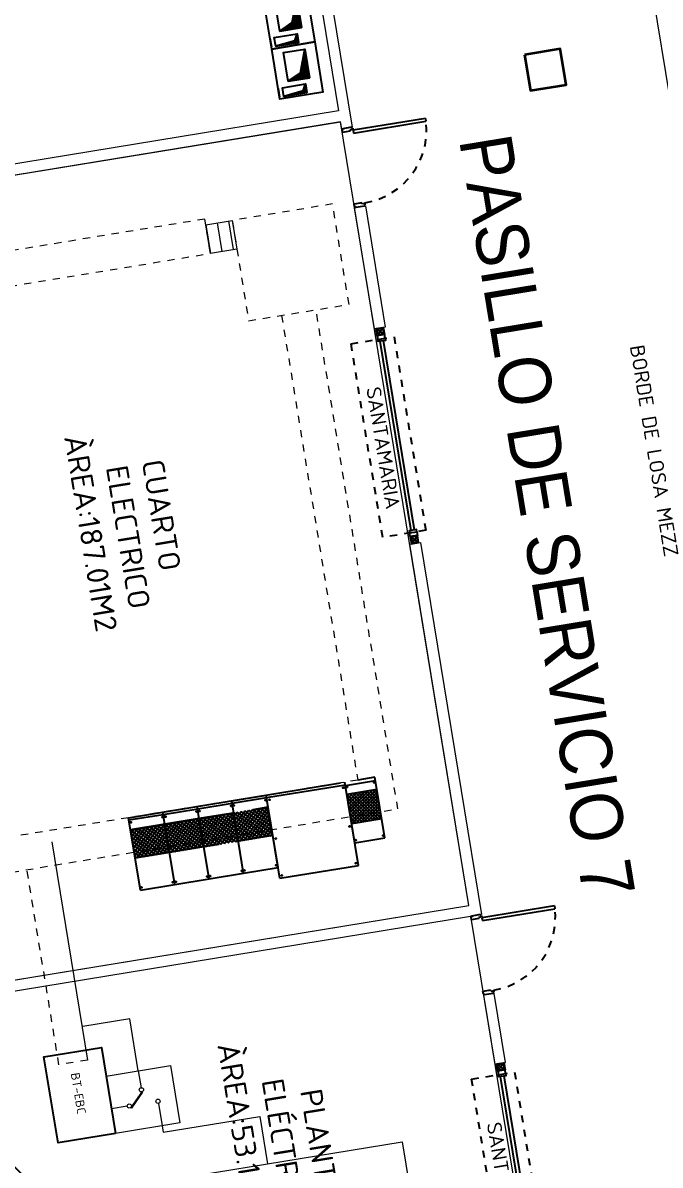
# Model space of a CAD drawing. Header units: metres. Extents: x 2 to 659295185, y -28 to 1124222152.
# Drawn here: x 655608.99 to 655617.76, y 1126502.04 to 1126517.76 of the extents above; entities that cross this region are included whole.
import ezdxf
from ezdxf.enums import TextEntityAlignment as Align

# ---------------------------------------------------------------- set-up
doc = ezdxf.new("R2010")
doc.units = ezdxf.units.M
doc.header["$MEASUREMENT"] = 0
for name, pattern in [('CCSM_C1_CUERPO CK$0$CONTINUA', [0]), ('CCSM_C1_CUERPO CK$0$DASHED', [0.75, 0.5, -0.25]), ('CCSM_C1_CUERPO CK$0$DASHED2', [0.375, 0.25, -0.125]), ('CCSM_C1_CUERPO CK$0$HIDDEN', [0.375, 0.25, -0.125]), ('CCSM_C1_CUERPO CK$0$HIDDEN2', [0.1875, 0.125, -0.0625]), ('DASHDOT', [1, 0.5, -0.25, 0, -0.25])]:
    doc.linetypes.add(name, pattern=pattern)
doc.layers.get('0').update_dxf_attribs({"linetype": 'CONTINUOUS'})
for name, color, linetype in [('CCSM_C1_CUERPO BJ$0$A-LOCAL ID', 7, 'CONTINUOUS'), ('CCSM_C1_CUERPO BJ$0$ID_Nº LOCAL', 7, 'CONTINUOUS'), ('CCSM_C1_CUERPO CK$0$A-EQUIPOS', 9, 'CONTINUOUS'), ('CCSM_C1_CUERPO CK$0$A-PARED', 2, 'CCSM_C1_CUERPO CK$0$CONTINUA'), ('CCSM_C1_CUERPO CK$0$A-PUERTA', 5, 'CCSM_C1_CUERPO CK$0$CONTINUA'), ('CCSM_C1_CUERPO CK$0$A-SANTA MARIAS', 161, 'CCSM_C1_CUERPO CK$0$CONTINUA'), ('CCSM_C1_CUERPO CK$0$A-TEXTOS AREAS', 9, 'CONTINUOUS'), ('CCSM_C1_CUERPO CK$0$A_RAMPAS ANDENES', 8, 'CONTINUOUS'), ('Numero de manzana', 6, 'CONTINUOUS')]:
    doc.layers.add(name, color=color, linetype=linetype)
doc.layers.add('CCSM_C1_CUERPO CK$0$A-AREAS COMERCIALES', color=151, linetype='CONTINUOUS', plot=False)
for name, color, linetype, lineweight in [('CCSM_XREF ESTRUCTURA15$0$E-CA-COLUMNA', 2, 'CONTINUOUS', 35), ('CCSM_XREF ESTRUCTURA15$0$E-CC-COLUMNA', 2, 'CONTINUOUS', 35), ('LOCALES ASIGNADOS', 41, 'DASHDOT', 0)]:
    doc.layers.add(name, color=color, linetype=linetype, lineweight=lineweight)
doc.styles.add('CCSM_C1_CUERPO BJ$0$ROMANS', font='romans__.ttf')
doc.styles.add('CCSM_C1_CUERPO BJ$0$sigo', font='arial.ttf', dxfattribs={"width": 0.9})
doc.styles.add('CCSM_C1_CUERPO CK$0$ROMANS', font='romans__.ttf')
doc.styles.add('CCSM_C1_CUERPO CK$0$Standard', font='txt_____.ttf')
pattern_1 = [(45.002322, (655876.587506, 1126487.070333), (0.02245155, -0.0224497305), []), (315.002322, (655876.587506, 1126487.070333), (-0.0224497305, -0.02245155), [])]
pattern_2 = [(324.31077, (655585.42148, 1126505.019428), (-0.02187707, -0.030457246), []), (234.31077, (655585.42148, 1126505.019428), (-0.030457246, 0.02187707), [])]
pattern_3 = [(324.31077, (655585.895155, 1126505.097087), (-0.02187707, -0.030457246), []), (234.31077, (655585.895155, 1126505.097087), (-0.030457246, 0.02187707), [])]
pattern_4 = [(324.31077, (655586.36883, 1126505.174746), (-0.02187707, -0.030457246), []), (234.31077, (655586.36883, 1126505.174746), (-0.030457246, 0.02187707), [])]
pattern_5 = [(324.31077, (655586.842507, 1126505.252404), (-0.02187707, -0.030457246), []), (234.31077, (655586.842507, 1126505.252404), (-0.030457246, 0.02187707), [])]
pattern_6 = [(45, (0, 0), (-0.01414213562373, 0.01414213562373), []), (45, (0.0004, -2e-19), (-0.01414213562373, 0.01414213562373), [])]

# ---------------------------------------------------------------- blocks, each defined once
blk = doc.blocks.new('CCSM_C1_CUERPO CK$0$SANTA1')
at = {"layer": 'CCSM_C1_CUERPO CK$0$A-PARED'}
for p in [(-83.65, 261.225), (-83.75, 261.225), (-83.65, 261.225)]:
    blk.add_line(p, (-83.75, 261.225), dxfattribs=at)
at = {"layer": 'CCSM_C1_CUERPO CK$0$A-SANTA MARIAS', "color": 8}
for p, q in [((-83.74, 261.135), (-83.66, 261.215)), ((-83.74, 261.215), (-83.66, 261.135)), ((-80.76, 261.135), (-80.84, 261.215)), ((-80.76, 261.215), (-80.84, 261.135))]:
    blk.add_line(p, q, dxfattribs=at)
at = {"layer": 'CCSM_C1_CUERPO CK$0$A-SANTA MARIAS', "linetype": 'CCSM_C1_CUERPO CK$0$HIDDEN', "ltscale": 0.1}
blk.add_lwpolyline([(-80.9, 261.35), (-80.9, 260.75), (-83.6, 260.75), (-83.6, 261.35)], close=True, dxfattribs=at)
at = {"layer": 'CCSM_C1_CUERPO CK$0$A-SANTA MARIAS'}
for points in [[(-83.75, 261.125), (-83.75, 261.225), (-83.65, 261.225), (-83.65, 261.125)], [(-83.74, 261.135), (-83.74, 261.215), (-83.66, 261.215), (-83.66, 261.135)], [(-83.6, 261.225), (-83.65, 261.225), (-83.65, 261.125), (-83.6, 261.125)], [(-83.6, 261.225), (-83.57, 261.225), (-83.57, 261.125), (-83.6, 261.125)], [(-80.9, 261.225), (-80.93, 261.225), (-80.93, 261.125), (-80.9, 261.125)], [(-80.9, 261.225), (-80.85, 261.225), (-80.85, 261.125), (-80.9, 261.125)], [(-80.75, 261.125), (-80.75, 261.225), (-80.85, 261.225), (-80.85, 261.125)], [(-80.76, 261.135), (-80.76, 261.215), (-80.84, 261.215), (-80.84, 261.135)]]:
    blk.add_lwpolyline(points, close=True, dxfattribs=at)
for points in [[(-80.93, 261.2), (-83.57, 261.2)], [(-80.93, 261.15), (-83.57, 261.15)]]:
    blk.add_lwpolyline(points, dxfattribs=at)
at = {"layer": 'CCSM_C1_CUERPO CK$0$A-TEXTOS AREAS', "insert": (-82.964, 261.056), "char_height": 0.2, "width": 3.78526, "attachment_point": 1, "rotation": 359.9993, "style": 'CCSM_C1_CUERPO CK$0$Standard'}
blk.add_mtext('{\\Fromans|c0;SANTAMARIA}', dxfattribs=at)
blk = doc.blocks.new('CCSM_C1_CUERPO CK$0$P-IZQ 110-15')
for p, q in [((0.045, 1.01), (0.085, 1.01)), ((0.045, 1.01), (0.045, 0)), ((0.085, 0), (0.085, 1.01)), ((0, -0.015), (0.015, -0.015)), ((0, -0.015), (0, -0.135)), ((0, -0.135), (0.015, -0.135)), ((0.015, 0), (0.035, 0)), ((0.015, -0.015), (0.015, 0)), ((0.015, -0.135), (0.015, -0.15)), ((0.015, -0.15), (0.05, -0.15)), ((0.035, 0), (0.035, -0.045)), ((0.035, -0.045), (0.05, -0.045)), ((0.045, 0), (0.085, 0)), ((0.05, -0.045), (0.05, -0.15)), ((1.065, -0.045), (1.05, -0.045)), ((1.05, -0.045), (1.05, -0.15)), ((1.085, -0.15), (1.05, -0.15)), ((1.065, 0), (1.065, -0.045)), ((1.085, 0), (1.065, 0)), ((1.085, -0.015), (1.085, 0)), ((1.1, -0.015), (1.085, -0.015)), ((1.1, -0.135), (1.085, -0.135)), ((1.085, -0.135), (1.085, -0.15)), ((1.1, -0.015), (1.1, -0.135))]:
    blk.add_line(p, q)
at = {"color": 8, "linetype": 'CCSM_C1_CUERPO CK$0$DASHED2', "ltscale": 0.05}
blk.add_arc((0.045, 0), 1.011, 360, 87.732, dxfattribs=at)
blk = doc.blocks.new('CCSM_C1_CUERPO CK$0$BT25004000')
blk.add_lwpolyline([(-0.4, 1.2), (0.4, 1.2), (0.4, 0), (-0.4, 0)], close=True)
blk = doc.blocks.new('CCSM_C1_CUERPO CK$0$CCM 2')
at = {"layer": 'CCSM_C1_CUERPO CK$0$A-EQUIPOS'}
h = blk.add_hatch(dxfattribs=at)
h.set_pattern_fill('JIS_LC_20', color=256, scale=0.001, angle=80.6915, style=0)
h.set_pattern_definition(pattern_6)
h.paths.add_polyline_path([(-1005739.128, 829203.758), (-1005739.528, 829203.758), (-1005739.216, 829203.645), (-1005739.128, 829203.458)])
h = blk.add_hatch(dxfattribs=at)
h.set_pattern_fill('JIS_LC_20', color=256, scale=0.001, angle=80.6915, style=0)
h.set_pattern_definition(pattern_6)
h.paths.add_polyline_path([(-1005738.933, 829203.688), (-1005739.053, 829203.688), (-1005738.965, 829203.64), (-1005738.933, 829203.368)])
blk.add_line((-1005739.053, 829203.308), (-1005738.933, 829203.308), dxfattribs=at)
for points in [[(-1005739.603, 829203.908), (-1005738.903, 829203.908), (-1005738.903, 829203.308), (-1005739.603, 829203.308)], [(-1005739.128, 829203.458), (-1005739.528, 829203.458), (-1005739.528, 829203.758), (-1005739.128, 829203.758)], [(-1005739.128, 829203.758), (-1005739.528, 829203.758), (-1005739.216, 829203.645), (-1005739.128, 829203.458)], [(-1005739.053, 829203.688), (-1005738.933, 829203.688), (-1005738.933, 829203.368), (-1005739.053, 829203.368)], [(-1005738.933, 829203.688), (-1005739.053, 829203.688), (-1005738.965, 829203.64), (-1005738.933, 829203.368)]]:
    blk.add_lwpolyline(points, close=True, dxfattribs=at)
for points in [[(-1005739.128, 829203.458), (-1005739.216, 829203.645), (-1005739.528, 829203.758)], [(-1005738.933, 829203.368), (-1005738.965, 829203.64), (-1005739.053, 829203.688)]]:
    blk.add_lwpolyline(points, dxfattribs=at)
blk = doc.blocks.new('CCSM_XREF ESTRUCTURA15$0$CCSM_COLUMNA REC')
at = {"layer": 'CCSM_XREF ESTRUCTURA15$0$E-CA-COLUMNA'}
blk.add_lwpolyline([(-0.25, -0.25), (0.25, -0.25), (0.25, 0.25), (-0.25, 0.25)], close=True, dxfattribs=at)
blk = doc.blocks.new('CCSM_C1_CUERPO BJ$0$IDENT LOCAL')
at = {"style": 'CCSM_C1_CUERPO BJ$0$ROMANS'}
for tag, height, p in [('AREA-EXACTA', 0.5, (0.587, 0.096)), ('NºLOCAL', 0.7, (1.17, 0.119)), ('RUBRO', 0.35, (0, 0)), ('USO', 0.35, (-0.587, -0.096))]:
    blk.add_attdef(tag, text='', height=height, rotation=279.3085, dxfattribs=at).set_placement(p, align=Align.BOTTOM_CENTER)

msp = doc.modelspace()

# ---------------------------------------------------------------- hatches: boundary and pattern name
h = msp.add_hatch()
h.set_pattern_fill('ANSI37', color=256, scale=0.01, angle=270, style=0)
h.set_pattern_definition(pattern_1)
h.paths.add_polyline_path([(655613.5176, 1126506.735), (655613.4504, 1126507.1445), (655613.8629, 1126507.2122), (655613.9301, 1126506.8026)])
h = msp.add_hatch()
h.set_pattern_fill('ANSI37', color=256, scale=0.01, angle=270, style=0)
h.set_pattern_definition(pattern_1)
h.paths.add_polyline_path([(655613.5176, 1126506.735), (655613.4504, 1126507.1445), (655613.8629, 1126507.2122), (655613.9301, 1126506.8026)])
h = msp.add_hatch()
h.set_pattern_fill('ANSI37', color=256, scale=0.3, angle=270, style=0)
h.set_pattern_definition(pattern_5)
h.paths.add_polyline_path([(655611.956, 1126506.4943), (655611.8912, 1126506.889), (655612.3649, 1126506.9667), (655612.4296, 1126506.5719)])
h = msp.add_hatch()
h.set_pattern_fill('ANSI37', color=256, scale=0.3, angle=270, style=0)
h.set_pattern_definition(pattern_5)
h.paths.add_polyline_path([(655611.956, 1126506.4943), (655611.8912, 1126506.889), (655612.3649, 1126506.9667), (655612.4296, 1126506.5719)])
h = msp.add_hatch()
h.set_pattern_fill('ANSI37', color=256, scale=0.3, angle=270, style=0)
h.set_pattern_definition(pattern_3)
h.paths.add_polyline_path([(655611.0086, 1126506.339), (655610.9439, 1126506.7337), (655611.4176, 1126506.8113), (655611.4823, 1126506.4166)])
h = msp.add_hatch()
h.set_pattern_fill('ANSI37', color=256, scale=0.3, angle=270, style=0)
h.set_pattern_definition(pattern_3)
h.paths.add_polyline_path([(655611.0086, 1126506.339), (655610.9439, 1126506.7337), (655611.4176, 1126506.8113), (655611.4823, 1126506.4166)])
h = msp.add_hatch()
h.set_pattern_fill('ANSI37', color=256, scale=0.3, angle=270, style=0)
h.set_pattern_definition(pattern_4)
h.paths.add_polyline_path([(655611.4823, 1126506.4166), (655611.4176, 1126506.8113), (655611.8912, 1126506.889), (655611.956, 1126506.4943)])
h = msp.add_hatch()
h.set_pattern_fill('ANSI37', color=256, scale=0.3, angle=270, style=0)
h.set_pattern_definition(pattern_4)
h.paths.add_polyline_path([(655611.4823, 1126506.4166), (655611.4176, 1126506.8113), (655611.8912, 1126506.889), (655611.956, 1126506.4943)])
h = msp.add_hatch()
h.set_pattern_fill('ANSI37', color=256, scale=0.3, angle=270, style=0)
h.set_pattern_definition(pattern_2)
h.paths.add_polyline_path([(655610.5349, 1126506.2613), (655610.4702, 1126506.656), (655610.9439, 1126506.7337), (655611.0086, 1126506.339)])
h = msp.add_hatch()
h.set_pattern_fill('ANSI37', color=256, scale=0.3, angle=270, style=0)
h.set_pattern_definition(pattern_2)
h.paths.add_polyline_path([(655610.5349, 1126506.2613), (655610.4702, 1126506.656), (655610.9439, 1126506.7337), (655611.0086, 1126506.339)])
at = {"layer": 'CCSM_C1_CUERPO CK$0$A-EQUIPOS', "lineweight": 5}
h = msp.add_hatch(dxfattribs=at)
h.set_pattern_fill('LINE', color=256, scale=0.05, angle=0.00014, style=0)
h.set_pattern_definition([(279.3098, (655605.06142, 1126504.28502), (0.156659, 0.0256813), [])])
h.paths.add_polyline_path([(655611.871, 1126515.0407), (655611.9357, 1126514.6459), (655611.5711, 1126514.5861), (655611.5064, 1126514.9809)])
at = {"layer": 'LOCALES ASIGNADOS'}
h = msp.add_hatch(color=256, dxfattribs=at)
edge = h.paths.add_edge_path()
edge.add_arc((219491.1056, 1054914.3756), 441878.9229, 9.308049718, 9.309563548, ccw=False)
edge.add_line((655551.8097, 1126384.9626), (655564.5398, 1126387.0492))
edge.add_line((655564.5398, 1126387.0492), (655562.5867, 1126398.9652))
edge.add_line((655562.5867, 1126398.9652), (655552.3922, 1126397.2942))
edge.add_line((655552.3922, 1126397.2942), (655552.4569, 1126396.8995))
edge.add_line((655552.4569, 1126396.8995), (655549.9212, 1126396.4839))

# ---------------------------------------------------------------- linework, layer by layer
for p, q in [((655612.3439, 1126507.0949), (655613.4294, 1126507.2729)), ((655612.3439, 1126507.0949), (655613.4294, 1126507.2729)), ((655612.8889, 1126507.2197), (655613.3626, 1126507.2974)), ((655612.8889, 1126507.2197), (655613.3626, 1126507.2974)), ((655613.6114, 1126506.1627), (655613.4237, 1126507.3075)), ((655613.6114, 1126506.1627), (655613.4237, 1126507.3075)), ((655613.5605, 1126506.4735), (655613.4237, 1126507.3074)), ((655613.5605, 1126506.4735), (655613.4237, 1126507.3074)), ((655613.8362, 1126507.375), (655613.6002, 1126507.3363)), ((655613.8362, 1126507.375), (655613.6002, 1126507.3363)), ((655613.973, 1126506.5411), (655613.8362, 1126507.375)), ((655613.973, 1126506.5411), (655613.8362, 1126507.375)), ((655611.8645, 1126507.0518), (655612.3382, 1126507.1295)), ((655611.8645, 1126507.0518), (655612.3382, 1126507.1295)), ((655611.9415, 1126507.0644), (655612.4152, 1126507.1421)), ((655611.9415, 1126507.0644), (655612.4152, 1126507.1421)), ((655612.5259, 1126505.9848), (655612.3382, 1126507.1295)), ((655612.5016, 1126506.1328), (655612.3382, 1126507.1295)), ((655612.5259, 1126505.9848), (655612.3382, 1126507.1295)), ((655612.5016, 1126506.1328), (655612.3382, 1126507.1295)), ((655612.4152, 1126507.1421), (655612.8889, 1126507.2197)), ((655612.4152, 1126507.1421), (655612.8889, 1126507.2197)), ((655610.856, 1126506.8864), (655611.9415, 1126507.0644)), ((655610.856, 1126506.8864), (655611.9415, 1126507.0644)), ((655611.5543, 1126505.9775), (655611.3909, 1126506.9742)), ((655611.5543, 1126505.9775), (655611.3909, 1126506.9742)), ((655611.5543, 1126505.9775), (655611.3909, 1126506.9742)), ((655611.5543, 1126505.9775), (655611.3909, 1126506.9742)), ((655612.028, 1126506.0551), (655611.8645, 1126507.0518)), ((655612.028, 1126506.0551), (655611.8645, 1126507.0518)), ((655612.028, 1126506.0551), (655611.8645, 1126507.0518)), ((655612.028, 1126506.0551), (655611.8645, 1126507.0518)), ((655610.4435, 1126506.8188), (655610.856, 1126506.8864)), ((655610.4435, 1126506.8188), (655610.856, 1126506.8864)), ((655610.6069, 1126505.8222), (655610.4435, 1126506.8189)), ((655610.6069, 1126505.8222), (655610.4435, 1126506.8189)), ((655611.0806, 1126505.8998), (655610.9172, 1126506.8965)), ((655611.0806, 1126505.8998), (655610.9172, 1126506.8965)), ((655611.0806, 1126505.8998), (655610.9172, 1126506.8965)), ((655611.0806, 1126505.8998), (655610.9172, 1126506.8965)), ((655613.5605, 1126506.4735), (655613.973, 1126506.5411)), ((655613.5605, 1126506.4735), (655613.973, 1126506.5411)), ((655612.028, 1126506.0551), (655612.5016, 1126506.1328)), ((655612.028, 1126506.0551), (655612.5016, 1126506.1328)), ((655612.5259, 1126505.9848), (655613.6114, 1126506.1627)), ((655612.5259, 1126505.9848), (655613.6114, 1126506.1627)), ((655611.0806, 1126505.8998), (655611.5543, 1126505.9775)), ((655611.0806, 1126505.8998), (655611.5543, 1126505.9775)), ((655611.5543, 1126505.9775), (655612.028, 1126506.0551)), ((655611.5543, 1126505.9775), (655612.028, 1126506.0551)), ((655610.6069, 1126505.8222), (655611.0806, 1126505.8998)), ((655610.6069, 1126505.8222), (655611.0806, 1126505.8998))]:
    msp.add_line(p, q)
at = {"linetype": 'CCSM_C1_CUERPO CK$0$DASHED'}
for p, q in [((655613.431, 1126507.263), (655613.8435, 1126507.3306)), ((655613.431, 1126507.263), (655613.8435, 1126507.3306)), ((655611.8697, 1126507.0202), (655612.3434, 1126507.0979)), ((655611.8697, 1126507.0202), (655612.3434, 1126507.0979)), ((655613.4504, 1126507.1445), (655613.8629, 1126507.2122)), ((655613.4504, 1126507.1445), (655613.8629, 1126507.2122)), ((655610.9224, 1126506.8649), (655611.396, 1126506.9426)), ((655610.9224, 1126506.8649), (655611.396, 1126506.9426)), ((655611.396, 1126506.9426), (655611.8697, 1126507.0202)), ((655611.396, 1126506.9426), (655611.8697, 1126507.0202)), ((655611.4176, 1126506.8113), (655612.3649, 1126506.9667)), ((655611.4176, 1126506.8113), (655612.3649, 1126506.9667)), ((655610.4487, 1126506.7873), (655610.9224, 1126506.8649)), ((655610.4487, 1126506.7873), (655610.9224, 1126506.8649)), ((655610.9442, 1126506.7338), (655611.4179, 1126506.8114)), ((655610.9442, 1126506.7338), (655611.4179, 1126506.8114)), ((655613.9301, 1126506.8026), (655613.5176, 1126506.735)), ((655613.9301, 1126506.8026), (655613.5176, 1126506.735)), ((655610.4705, 1126506.6561), (655610.9442, 1126506.7338)), ((655610.4705, 1126506.6561), (655610.9442, 1126506.7338)), ((655612.4296, 1126506.5719), (655611.4823, 1126506.4166)), ((655612.4296, 1126506.5719), (655611.4823, 1126506.4166)), ((655611.0086, 1126506.339), (655610.5349, 1126506.2613)), ((655611.0086, 1126506.339), (655610.5349, 1126506.2613)), ((655611.4823, 1126506.4166), (655611.0086, 1126506.339)), ((655611.4823, 1126506.4166), (655611.0086, 1126506.339))]:
    msp.add_line(p, q, dxfattribs=at)
for centre in [(655613.4007, 1126507.2317), (655613.4007, 1126507.2317), (655613.4545, 1126507.2435), (655613.4545, 1126507.2435), (655613.8275, 1126507.3047), (655613.8275, 1126507.3047), (655611.8558, 1126506.9815), (655611.8558, 1126506.9815), (655611.8953, 1126506.988), (655611.8953, 1126506.988), (655612.3295, 1126507.0591), (655612.3295, 1126507.0591), (655612.3842, 1126507.0651), (655612.3842, 1126507.0651), (655610.4743, 1126506.755), (655610.4743, 1126506.755), (655610.9106, 1126506.8266), (655610.9106, 1126506.8266), (655610.9501, 1126506.833), (655610.9501, 1126506.833), (655611.3821, 1126506.9038), (655611.3821, 1126506.9038), (655611.4216, 1126506.9103), (655611.4216, 1126506.9103), (655613.488, 1126506.6988), (655613.488, 1126506.6988), (655612.4716, 1126506.5322), (655612.4716, 1126506.5322), (655613.5745, 1126506.5113), (655613.5745, 1126506.5113), (655613.9476, 1126506.5724), (655613.9476, 1126506.5724), (655612.4762, 1126506.1641), (655612.4762, 1126506.1641), (655613.5713, 1126506.1911), (655613.5713, 1126506.1911), (655611.5289, 1126506.0088), (655611.5289, 1126506.0088), (655611.5684, 1126506.0152), (655611.5684, 1126506.0152), (655612.0026, 1126506.0864), (655612.0026, 1126506.0864), (655612.042, 1126506.0929), (655612.042, 1126506.0929), (655612.5549, 1126506.0245), (655612.5549, 1126506.0245), (655610.621, 1126505.8599), (655610.621, 1126505.8599), (655611.0552, 1126505.9311), (655611.0552, 1126505.9311), (655611.0947, 1126505.9376), (655611.0947, 1126505.9376)]:
    msp.add_circle(centre, 0.007)
at = {"layer": 'CCSM_C1_CUERPO CK$0$A-AREAS COMERCIALES', "lineweight": 5}
for points in [[(655613.3618, 1126516.3997), (655595.0545, 1126513.399), (655595.9738, 1126507.7907), (655598.9441, 1126508.2776), (655599.7933, 1126503.0967), (655615.1294, 1126505.6105), (655613.3609, 1126516.3996)], [(655616.2205, 1126498.9492), (655608.2701, 1126497.6461), (655607.2026, 1126504.1592), (655615.1524, 1126505.4623), (655616.2205, 1126498.9492)]]:
    msp.add_lwpolyline(points, dxfattribs=at)
at = {"layer": 'CCSM_C1_CUERPO CK$0$A-EQUIPOS', "lineweight": 5}
for p, q in [((655609.3859, 1126506.4869), (655609.8804, 1126503.4818)), ((655610.4606, 1126504.0515), (655609.8154, 1126503.9457)), ((655610.5783, 1126503.3332), (655610.4606, 1126504.0515)), ((655610.5783, 1126503.3332), (655610.6162, 1126503.1021)), ((655610.6257, 1126503.0442), (655610.4755, 1126502.8293)), ((655610.6339, 1126503.0384), (655610.4826, 1126502.822)), ((655610.6339, 1126503.0384), (655610.6257, 1126503.0442)), ((655610.4258, 1126502.8459), (655610.2081, 1126502.8102)), ((655610.8542, 1126502.8864), (655610.9051, 1126502.5761)), ((655610.4826, 1126502.822), (655610.4755, 1126502.8293)), ((655610.9194, 1126502.489), (655612.2522, 1126502.7075)), ((655612.2522, 1126502.7075), (655612.3592, 1126502.0547)), ((655610.9051, 1126502.5761), (655610.9194, 1126502.489))]:
    msp.add_line(p, q, dxfattribs=at)
at = {"layer": 'CCSM_C1_CUERPO CK$0$A-EQUIPOS', "linetype": 'CCSM_C1_CUERPO CK$0$HIDDEN2', "lineweight": 5, "ltscale": 0.5}
for p, q in [((655609.4859, 1126503.4171), (655609.0332, 1126506.1793)), ((655609.8804, 1126503.4818), (655609.4859, 1126503.4171))]:
    msp.add_line(p, q, dxfattribs=at)
at = {"layer": 'CCSM_C1_CUERPO CK$0$A-EQUIPOS', "linetype": 'CCSM_C1_CUERPO CK$0$DASHED2', "lineweight": 5, "ltscale": 0.2}
msp.add_lwpolyline([(655611.871, 1126515.0407), (655612.0975, 1126513.6591), (655613.4791, 1126513.8856), (655613.2526, 1126515.2671)], close=True, dxfattribs=at)
msp.add_lwpolyline([(655612.5515, 1126513.7335), (655613.6001, 1126507.3365), (655606.8606, 1126506.2317), (655605.6501, 1126513.6157), (655611.5711, 1126514.5863), (655611.4934, 1126515.06), (655597.6778, 1126512.7952), (655597.7555, 1126512.3215), (655605.1764, 1126513.5381), (655606.4646, 1126505.6803), (655614.1515, 1126506.9405), (655613.0251, 1126513.8112)], dxfattribs=at)
at = {"layer": 'CCSM_C1_CUERPO CK$0$A-EQUIPOS', "lineweight": 5}
for points in [[(655611.871, 1126515.0407), (655611.9357, 1126514.6459), (655611.5711, 1126514.5861), (655611.5064, 1126514.9809)], [(655611.1518, 1126502.6165), (655610.2637, 1126502.4709), (655610.1343, 1126503.2604), (655611.0224, 1126503.406)], [(655614.5203, 1126500.4835), (655610.0795, 1126499.7557), (655609.7722, 1126501.6306), (655614.2129, 1126502.3585)]]:
    msp.add_lwpolyline(points, close=True, dxfattribs=at)
for centre in [(655610.621, 1126503.0731), (655610.4548, 1126502.8506), (655610.8495, 1126502.9153)]:
    msp.add_circle(centre, 0.0293, dxfattribs=at)
at = {"layer": 'CCSM_C1_CUERPO CK$0$A-PARED', "lineweight": 5}
for p in [(655604.9722, 1126515.0245), (655604.9722, 1126515.0245, 4.93)]:
    msp.add_line(p, (655613.3618, 1126516.3997), dxfattribs=at)
for points in [[(655612.1229, 1126523.9486), (655613.336, 1126516.5474), (655604.9479, 1126515.1725)], [(655613.5272, 1126516.3253), (655612.4402, 1126522.9451)], [(655613.378, 1126516.3009), (655613.3618, 1126516.3997)], [(655613.5272, 1126516.3253), (655613.378, 1126516.3009)], [(655615.1294, 1126505.6105), (655614.3142, 1126510.584), (655614.4615, 1126510.6082), (655615.301, 1126505.4866)], [(655607.1783, 1126504.3072), (655607.1783, 1126504.3072), (655615.1294, 1126505.6105)], [(655607.2026, 1126504.1592), (655607.2026, 1126504.1592), (655615.1537, 1126505.4625)], [(655615.3017, 1126505.4867), (655615.1524, 1126505.4623)], [(655615.4796, 1126504.4012), (655615.3316, 1126504.3769), (655615.4876, 1126503.4249), (655615.635, 1126503.4491), (655615.4789, 1126504.4011)]]:
    msp.add_lwpolyline(points, dxfattribs=at)
at = {"layer": 'CCSM_C1_CUERPO CK$0$A-PARED', "lineweight": 5, "ltscale": 0.5}
msp.add_lwpolyline([(655613.8283, 1126513.547), (655613.5548, 1126515.2152), (655613.704, 1126515.2396), (655613.9759, 1126513.5711)], close=True, dxfattribs=at)
at = {"layer": 'CCSM_C1_CUERPO CK$0$A_RAMPAS ANDENES', "lineweight": 5}
msp.add_line((655616.5883, 1126524.6806), (655621.3034, 1126495.9144), dxfattribs=at)
at = {"layer": 'Numero de manzana', "lineweight": -2}
msp.add_circle((655575.4972, 1126468.5723), 47.2457, dxfattribs=at)

# ---------------------------------------------------------------- block references
at = {"lineweight": 5, "rotation": 279.3085951751866}
for p in [(655369.7131, 1126388.6664), (655371.3721, 1126378.5443)]:
    msp.add_blockref('CCSM_C1_CUERPO CK$0$SANTA1', p, dxfattribs=at)
at = {"layer": 'CCSM_C1_CUERPO BJ$0$A-LOCAL ID', "lineweight": 5}
ref = msp.add_blockref('CCSM_C1_CUERPO BJ$0$IDENT LOCAL', (655614.4404, 1126510.6814), dxfattribs=dict(at, xscale=0.8999999999095739, yscale=0.8999999999095739, zscale=0.8999999999095739, rotation=279.3222359518276))
ref.add_attrib('NºLOCAL', 'PASILLO DE SERVICIO 7', dxfattribs={"layer": 'CCSM_C1_CUERPO BJ$0$ID_Nº LOCAL', "height": 0.72, "rotation": 279.32224, "style": 'CCSM_C1_CUERPO BJ$0$sigo', "width": 0.9}).set_placement((655615.6394, 1126510.8782), align=Align.BOTTOM_CENTER)
at = {"layer": 'CCSM_C1_CUERPO CK$0$A-EQUIPOS', "lineweight": 5}
for name, p, rotation in [('CCSM_C1_CUERPO CK$0$CCM 2', (8.6422, -102.5711), 279.3085951751866), ('CCSM_C1_CUERPO CK$0$CCM 2', (8.7554, -103.2618), 279.3085951751866), ('CCSM_C1_CUERPO CK$0$BT25004000', (655609.6748, 1126503.5904), 189.3085952091768)]:
    msp.add_blockref(name, p, dxfattribs=dict(at, rotation=rotation))
at = {"layer": 'CCSM_C1_CUERPO CK$0$A-PUERTA', "lineweight": 5, "rotation": 279.3085925587979}
for p in [(655613.528, 1126516.3255), (655615.3017, 1126505.4867)]:
    msp.add_blockref('CCSM_C1_CUERPO CK$0$P-IZQ 110-15', p, dxfattribs=at)
at = {"layer": 'CCSM_XREF ESTRUCTURA15$0$E-CC-COLUMNA', "lineweight": 5, "rotation": 279.3085951751866}
msp.add_blockref('CCSM_XREF ESTRUCTURA15$0$CCSM_COLUMNA REC', (655616.1816, 1126517.1152), dxfattribs=at)

# ---------------------------------------------------------------- texts
at = {"layer": 'CCSM_C1_CUERPO CK$0$A-EQUIPOS', "lineweight": 5, "insert": (655609.7663, 1126503.3182), "char_height": 0.12, "width": 1.6885, "attachment_point": 1, "rotation": 279.3086, "style": 'CCSM_C1_CUERPO CK$0$ROMANS'}
msp.add_mtext('BT-EBC', dxfattribs=at)
at = {"layer": 'CCSM_C1_CUERPO CK$0$A-TEXTOS AREAS', "lineweight": 5, "style": 'CCSM_C1_CUERPO CK$0$Standard'}
for s, insert, char_height, width, attachment_point, rotation in [('{\\Fromans|c0;BORDE DE LOSA MEZZ}', (655617.3431, 1126513.3096), 0.2, 3.785262, 7, 279.30926), ('{\\Fromans|c0;ÀREA:187.01M2}', (655609.8507, 1126512.1096), 0.3, 3.008609, 1, 279.30793), ('{\\Fromans|c0;CUARTO ELECTRICO}', (655610.9204, 1126511.7714), 0.3, 3.008609, 1, 279.30793), ('{\\Fromans|c0;ÀREA:53.17M2}', (655611.9606, 1126503.7424), 0.3, 3.008609, 1, 279.30793), ('{\\Fromans|c0;PLANTA ELÉCTRICA}', (655613.2262, 1126502.3391), 0.3, 3.008609, 2, 279.30793)]:
    msp.add_mtext(s, dxfattribs=dict(at, insert=insert, char_height=char_height, width=width, attachment_point=attachment_point, rotation=rotation))

doc.saveas('drawing.dxf')
